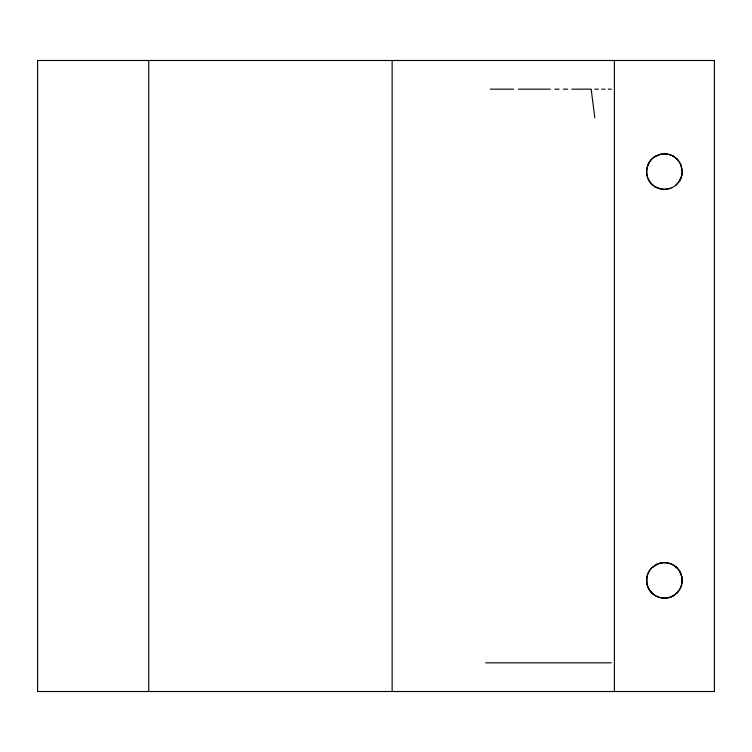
<?xml version="1.0" encoding="UTF-8"?>
<svg xmlns="http://www.w3.org/2000/svg" width="752" height="752" viewBox="0 0 752 752"><rect width="100%" height="100%" fill="white"/><g stroke="black" fill="none" stroke-linecap="round" stroke-linejoin="round"><path stroke-width="1.13" d="M646.889 577.132L646.889 583.599A17.794 17.794 0 0 0 651.787 592.933C656.722 597.831 664.458 599.466 670.934 596.909A17.963 17.963 0 0 0 679.272 590.104C684.132 582.828 682.572 572.291 675.813 566.754M681.838 175.056L682.083 173.355M675.813 185.246L679.244 181.401L681.425 176.72M655.81 156.049C646.974 160.712 643.844 173.092 649.502 181.354A17.606 17.606 0 0 0 657.84 188.16L664.383 189.41L670.934 188.16M647.923 164.904C651.758 154.837 665.238 150.616 674.112 156.754A17.606 17.606 0 0 1 680.908 165.083L682.167 171.635A17.851 17.851 0 0 1 679.263 181.354A17.738 17.738 0 0 1 657.727 188.047M679.244 181.401L680.109 179.916M648.647 163.344L649.531 161.859M647.03 576.784A17.738 17.738 0 0 0 657.408 596.721L660.754 597.774A17.738 17.738 0 0 0 671.113 596.825L674.159 595.227L678.003 591.805M646.983 576.737A17.54 17.54 0 0 1 651.937 567.675L657.662 563.906L651.805 567.798A17.794 17.794 0 0 0 646.88 577.094M654.315 156.961L660.754 154.226M671.113 596.825L674.159 595.227M654.654 565.485C659.448 562.402 665.614 561.772 670.934 563.831A17.963 17.963 0 0 1 679.272 570.636L680.109 572.075M666.112 598.075L667.814 597.821M490.313 89.168L513.71 89.168M518.382 89.168L550.379 89.168M554.779 89.168L559.112 89.168M563.389 89.168L567.591 89.168M571.727 89.168L591.185 89.168L594.804 117.848M594.804 89.168L598.319 89.168M601.722 89.168L605.022 89.168M608.218 89.168L611.348 89.168M485.67 662.822L611.348 662.822M659.288 188.667L654.616 186.496L651.937 184.325A17.54 17.54 0 0 1 646.983 175.263M654.616 186.496L656.092 187.361M672.664 155.89L674.159 156.773M652.952 593.986L649.531 590.141L647.923 587.096M676.838 158.926L678.003 160.195M648.807 180.198L649.719 181.693M679.244 570.599L681.425 575.271M680.72 164.622L681.791 167.997A17.738 17.738 0 0 1 680.842 178.356M646.936 583.787L647.35 585.47M681.838 576.944L682.083 578.645M614.375 60.489L614.375 691.511M392.14 60.489L392.14 691.511M148.746 60.489L148.746 691.511M647.077 175.282A17.738 17.738 0 0 1 648.017 164.914M660.801 154.273A17.738 17.738 0 0 1 680.739 164.66M682.167 580.365A17.794 17.794 0 0 1 676.838 593.065M657.68 564A17.738 17.738 0 0 1 677.063 568.014M680.795 573.691A17.738 17.738 0 0 1 682.12 580.412M714.4 60.489L37.6 60.489L37.6 691.511L714.4 691.511L714.4 60.489"/></g></svg>
